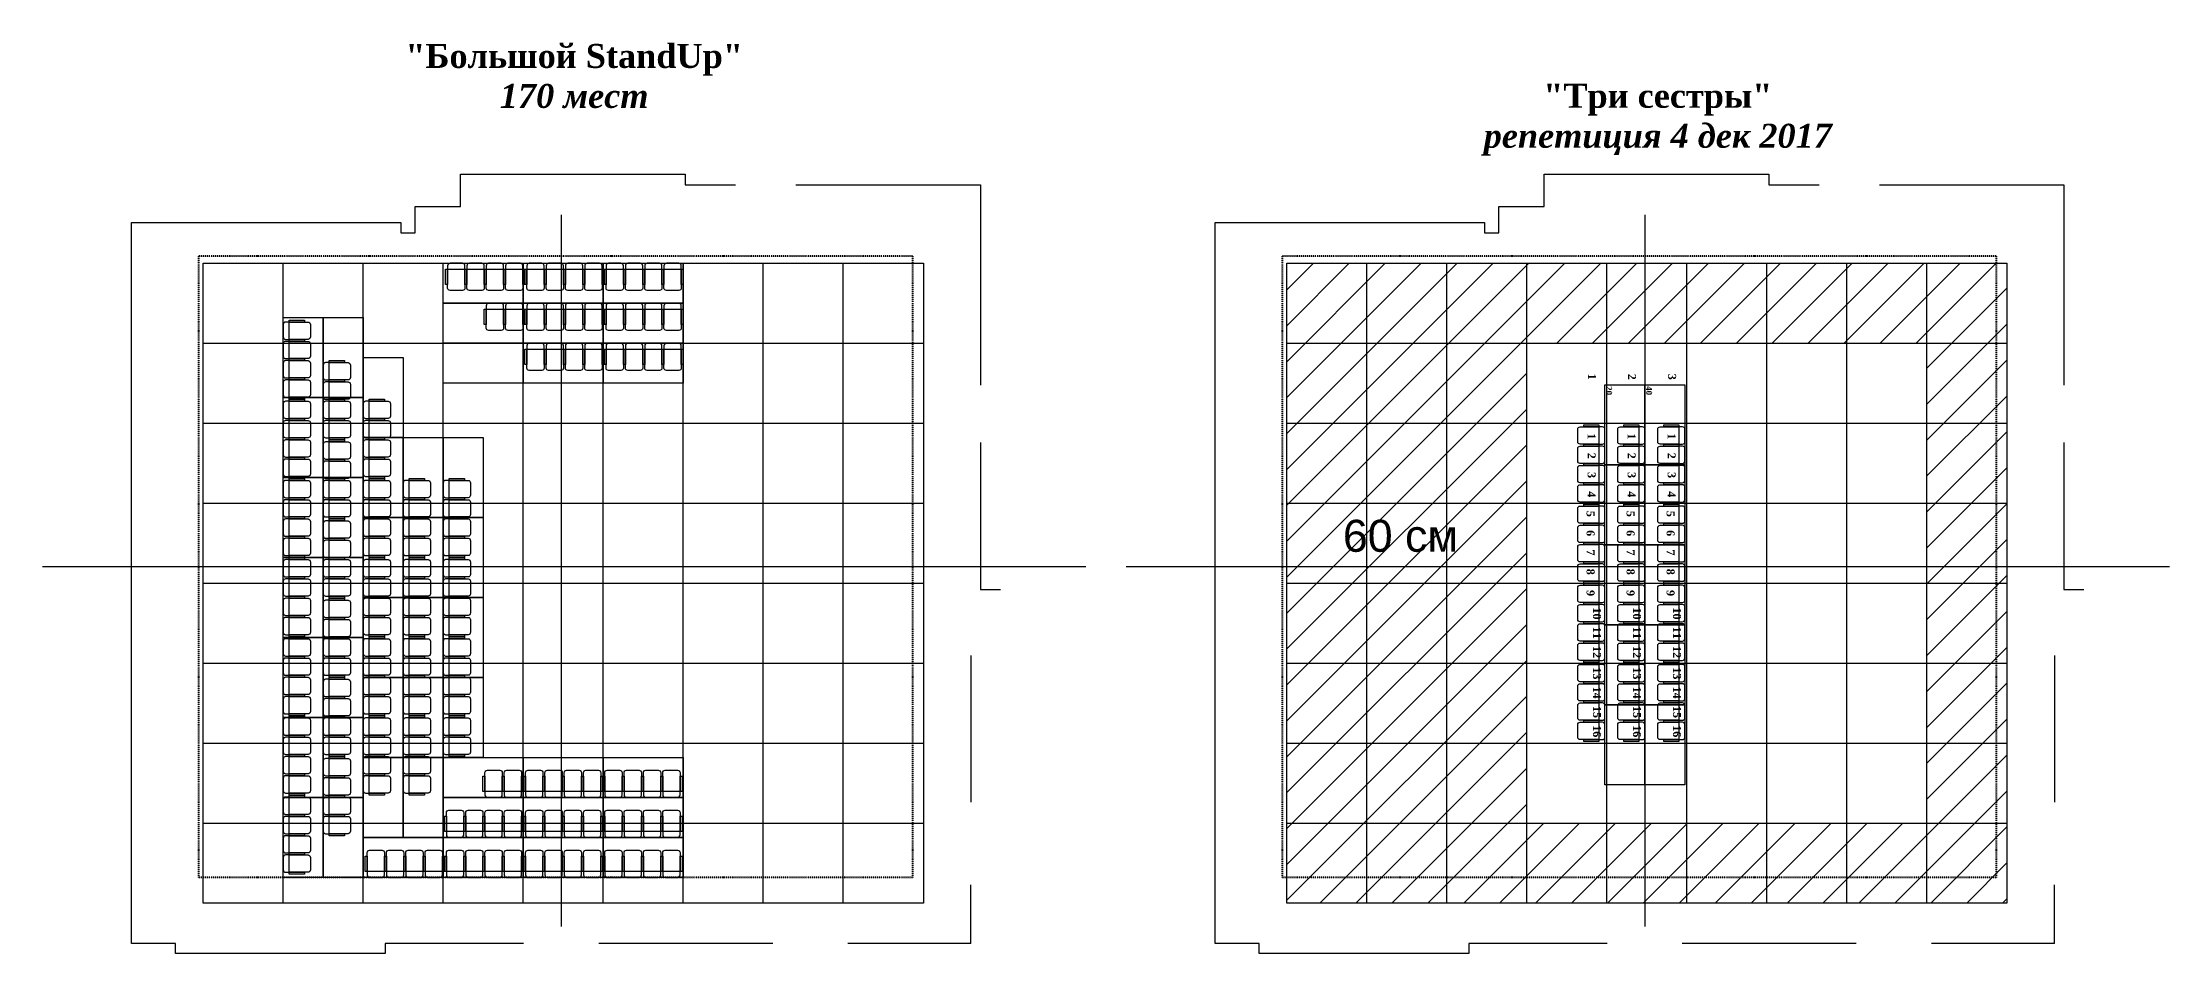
# Model space of a CAD drawing. Header units: millimetres. Extents: x -520232 to 211296, y -156633 to 78411.
# Drawn here: x -428767 to -375604, y -95142 to -72360 of the extents above; entities that cross this region are included whole.
import ezdxf

# ---------------------------------------------------------------- set-up
doc = ezdxf.new("R2010")
doc.units = ezdxf.units.MM
doc.linetypes.add('штрихпунктирнаяX2', pattern=[50.8, 25.4, -12.7, 0, -12.7])
for name, color, linetype in [('Декорации', 10, 'Continuous'), ('Оси', 7, 'Continuous'), ('Партер', 7, 'Continuous'), ('План галлереи', 7, 'Continuous'), ('План планшет1', 7, 'Continuous')]:
    doc.layers.add(name, color=color, linetype=linetype)
doc.layers.add('Сидения и станки', color=7, linetype='Continuous', lineweight=25)
doc.styles.get("Standard").update_dxf_attribs({"font": 'arial.ttf', "height": 300})

# ---------------------------------------------------------------- blocks, each defined once
blk = doc.blocks.new('A$C20D4365F')
at = {"layer": 'Сидения и станки'}
for points in [[(-1231.25, 380), (-1181.25, 380), (-1181.25, 0), (-1231.25, 0)], [(-748.75, 380), (-698.75, 380), (-698.75, 0), (-748.75, 0)], [(-266.25, 380), (-216.25, 380), (-216.25, 0), (-266.25, 0)], [(216.25, 380), (266.25, 380), (266.25, 0), (216.25, 0)], [(698.75, 380), (748.75, 380), (748.75, 0), (698.75, 0)]]:
    blk.add_lwpolyline(points, close=True, dxfattribs=at)
for points in [[(-1121.25, 530), (-808.75, 530, -0.41421356), (-748.75, 470), (-748.75, 0), (-1181.25, 0), (-1181.25, 470, -0.41421356)], [(-748.75, 0), (-1181.25, 0), (-1181.25, -90, 0.41421356), (-1121.25, -150), (-808.75, -150, 0.41421356), (-748.75, -90)], [(-638.75, 530), (-326.25, 530, -0.41421356), (-266.25, 470), (-266.25, 0), (-698.75, 0), (-698.75, 470, -0.41421356)], [(-266.25, 0), (-698.75, 0), (-698.75, -90, 0.41421356), (-638.75, -150), (-326.25, -150, 0.41421356), (-266.25, -90)], [(-156.25, 530), (156.25, 530, -0.41421356), (216.25, 470), (216.25, 0), (-216.25, 0), (-216.25, 470, -0.41421356)], [(216.25, 0), (-216.25, 0), (-216.25, -90, 0.41421356), (-156.25, -150), (156.25, -150, 0.41421356), (216.25, -90)], [(326.25, 530), (638.75, 530, -0.41421356), (698.75, 470), (698.75, 0), (266.25, 0), (266.25, 470, -0.41421356)], [(698.75, 0), (266.25, 0), (266.25, -90, 0.41421356), (326.25, -150), (638.75, -150, 0.41421356), (698.75, -90)]]:
    blk.add_lwpolyline(points, format="xyb", close=True, dxfattribs=at)
blk = doc.blocks.new('Кресло 2')
at = {"layer": 'Сидения и станки'}
for points in [[(86676, 35763), (86988, 35763, -0.414214), (87048, 35703), (87048, 35233), (86616, 35233), (86616, 35703, -0.414214)], [(87158, 35763), (87471, 35763, -0.414214), (87531, 35703), (87531, 35233), (87098, 35233), (87098, 35703, -0.414214)], [(87048, 35233), (86616, 35233), (86616, 35143, 0.414214), (86676, 35083), (86988, 35083, 0.414214), (87048, 35143)], [(87531, 35233), (87098, 35233), (87098, 35143, 0.414214), (87158, 35083), (87471, 35083, 0.414214), (87531, 35143)]]:
    blk.add_lwpolyline(points, format="xyb", close=True, dxfattribs=at)
for points in [[(86566, 35613), (86616, 35613), (86616, 35233), (86566, 35233)], [(87048, 35613), (87098, 35613), (87098, 35233), (87048, 35233)], [(87531, 35613), (87581, 35613), (87581, 35233), (87531, 35233)]]:
    blk.add_lwpolyline(points, close=True, dxfattribs=at)
blk = doc.blocks.new('Партер Стендап')
at = {"layer": 'Партер'}
for points in [[(-387623, -154377), (-387623, -153377), (-385623, -153377), (-385623, -154377), (-387623, -154377)], [(-385623, -154377), (-385623, -153377), (-383623, -153377), (-383623, -154377), (-385623, -154377)], [(-383623, -154377), (-383623, -153377), (-381623, -153377), (-381623, -154377), (-383623, -154377)], [(-387623, -155377), (-387623, -154377), (-385623, -154377), (-385623, -155377), (-387623, -155377)], [(-385623, -155377), (-385623, -154377), (-383623, -154377), (-383623, -155377), (-385623, -155377)], [(-383623, -155377), (-383623, -154377), (-381623, -154377), (-381623, -155377), (-383623, -155377)], [(-390623, -156734), (-391623, -156734), (-391623, -154734), (-390623, -154734), (-390623, -156734)], [(-389623, -156734), (-390623, -156734), (-390623, -154734), (-389623, -154734), (-389623, -156734)], [(-388623, -157734), (-389623, -157734), (-389623, -155734), (-388623, -155734), (-388623, -157734)], [(-387623, -156377), (-387623, -155377), (-385623, -155377), (-385623, -156377), (-387623, -156377)], [(-385623, -156377), (-385623, -155377), (-383623, -155377), (-383623, -156377), (-385623, -156377)], [(-383623, -156377), (-383623, -155377), (-381623, -155377), (-381623, -156377), (-383623, -156377)], [(-390623, -158734), (-391623, -158734), (-391623, -156734), (-390623, -156734), (-390623, -158734)], [(-389623, -158734), (-390623, -158734), (-390623, -156734), (-389623, -156734), (-389623, -158734)], [(-388623, -159734), (-389623, -159734), (-389623, -157734), (-388623, -157734), (-388623, -159734)], [(-387623, -159734), (-388623, -159734), (-388623, -157734), (-387623, -157734), (-387623, -159734)], [(-386623, -159734), (-387623, -159734), (-387623, -157734), (-386623, -157734), (-386623, -159734)], [(-390623, -160734), (-391623, -160734), (-391623, -158734), (-390623, -158734), (-390623, -160734)], [(-389623, -160734), (-390623, -160734), (-390623, -158734), (-389623, -158734), (-389623, -160734)], [(-388623, -161734), (-389623, -161734), (-389623, -159734), (-388623, -159734), (-388623, -161734)], [(-387623, -161734), (-388623, -161734), (-388623, -159734), (-387623, -159734), (-387623, -161734)], [(-386623, -161734), (-387623, -161734), (-387623, -159734), (-386623, -159734), (-386623, -161734)], [(-390623, -162734), (-391623, -162734), (-391623, -160734), (-390623, -160734), (-390623, -162734)], [(-389623, -162734), (-390623, -162734), (-390623, -160734), (-389623, -160734), (-389623, -162734)], [(-388623, -163734), (-389623, -163734), (-389623, -161734), (-388623, -161734), (-388623, -163734)], [(-387623, -163734), (-388623, -163734), (-388623, -161734), (-387623, -161734), (-387623, -163734)], [(-386623, -163734), (-387623, -163734), (-387623, -161734), (-386623, -161734), (-386623, -163734)], [(-390623, -164734), (-391623, -164734), (-391623, -162734), (-390623, -162734), (-390623, -164734)], [(-389623, -164734), (-390623, -164734), (-390623, -162734), (-389623, -162734), (-389623, -164734)], [(-388623, -165734), (-389623, -165734), (-389623, -163734), (-388623, -163734), (-388623, -165734)], [(-387623, -165734), (-388623, -165734), (-388623, -163734), (-387623, -163734), (-387623, -165734)], [(-386623, -165734), (-387623, -165734), (-387623, -163734), (-386623, -163734), (-386623, -165734)], [(-390623, -166734), (-391623, -166734), (-391623, -164734), (-390623, -164734), (-390623, -166734)], [(-389623, -166734), (-390623, -166734), (-390623, -164734), (-389623, -164734), (-389623, -166734)], [(-388623, -167734), (-389623, -167734), (-389623, -165734), (-388623, -165734), (-388623, -167734)], [(-387623, -167734), (-388623, -167734), (-388623, -165734), (-387623, -165734), (-387623, -167734)], [(-387623, -166734), (-387623, -165734), (-385623, -165734), (-385623, -166734), (-387623, -166734)], [(-385623, -166734), (-385623, -165734), (-383623, -165734), (-383623, -166734), (-385623, -166734)], [(-383623, -166734), (-383623, -165734), (-381623, -165734), (-381623, -166734), (-383623, -166734)], [(-390623, -168734), (-391623, -168734), (-391623, -166734), (-390623, -166734), (-390623, -168734)], [(-389623, -168734), (-390623, -168734), (-390623, -166734), (-389623, -166734), (-389623, -168734)], [(-387623, -167734), (-387623, -166734), (-385623, -166734), (-385623, -167734), (-387623, -167734)], [(-385623, -167734), (-385623, -166734), (-383623, -166734), (-383623, -167734), (-385623, -167734)], [(-383623, -167734), (-383623, -166734), (-381623, -166734), (-381623, -167734), (-383623, -167734)], [(-389623, -168734), (-389623, -167734), (-387623, -167734), (-387623, -168734), (-389623, -168734)], [(-387623, -168734), (-387623, -167734), (-385623, -167734), (-385623, -168734), (-387623, -168734)], [(-385623, -168734), (-385623, -167734), (-383623, -167734), (-383623, -168734), (-385623, -168734)], [(-383623, -168734), (-383623, -167734), (-381623, -167734), (-381623, -168734), (-383623, -168734)]]:
    blk.add_lwpolyline(points, dxfattribs=at)
at = {"layer": 'Декорации', "color": 5, "lineweight": 20}
for p, rotation in [((-299017, -119294), 180), ((-422706, -78130), 270)]:
    blk.add_blockref('Кресло 2', p, dxfattribs=dict(at, rotation=rotation))
blk.add_blockref('Кресло 2', (-473196, -201817), dxfattribs=at)
at = {"layer": 'Сидения и станки'}
for p, rotation in [((-386815, -153527), 180), ((-384835, -153527), 180), ((-382855, -153527), 180), ((-384835, -154527), 180), ((-382855, -154527), 180), ((-391473, -156027), 270), ((-384835, -155527), 180), ((-382855, -155527), 180), ((-390473, -157042), 270), ((-391473, -158007), 270), ((-389473, -158007), 270), ((-390473, -159022), 270), ((-391473, -159987), 270), ((-389473, -159987), 270), ((-388473, -159987), 270), ((-387473, -159987), 270), ((-390473, -161002), 270), ((-391473, -161967), 270), ((-389473, -161967), 270), ((-388473, -161967), 270), ((-387473, -161967), 270), ((-390473, -162982), 270), ((-391473, -163947), 270), ((-389473, -163947), 270), ((-388473, -163947), 270), ((-387473, -163947), 270), ((-390473, -164962), 270), ((-391473, -165927), 270), ((-389473, -165927), 270), ((-388473, -165927), 270), ((-390473, -166942), 270), ((-391473, -167907), 270)]:
    blk.add_blockref('A$C20D4365F', p, dxfattribs=dict(at, rotation=rotation))
for p in [(-384384, -166584), (-382404, -166584), (-386364, -167584), (-384384, -167584), (-382404, -167584), (-388344, -168584), (-386364, -168584), (-384384, -168584), (-382404, -168584)]:
    blk.add_blockref('A$C20D4365F', p, dxfattribs=at)

msp = doc.modelspace()

# ---------------------------------------------------------------- hatches: boundary and pattern name
at = {"layer": 'Декорации', "lineweight": 13}
h = msp.add_hatch(dxfattribs=at)
h.set_pattern_fill('ANSI31', color=256, scale=200)
h.set_pattern_definition([(45, (-85399.6, 26276.5), (-449.0128, 449.0128), [])])
h.paths.add_polyline_path([(-379665.759, -77881.631), (-397665.759, -77881.631), (-397665.759, -93881.631), (-379665.759, -93881.631)])
h.paths.add_polyline_path([(-391665.759, -79881.631), (-381665.759, -79881.631), (-381665.759, -91881.631), (-391665.759, -91881.631)], flags=16)

# ---------------------------------------------------------------- linework, layer by layer
for points in [[(-379665.759, -77881.631), (-379665.759, -93881.631), (-397665.759, -93881.631), (-397665.759, -77881.631), (-379665.759, -77881.631)], [(-381665.759, -79881.631), (-381665.759, -91881.631), (-391665.759, -91881.631), (-391665.759, -79881.631), (-381665.759, -79881.631)]]:
    msp.add_lwpolyline(points, dxfattribs=at)
at = {"layer": 'Декорации', "color": 5, "lineweight": 20}
msp.add_lwpolyline([(-414750.732, -83881.631), (-414750.732, -87881.631), (-408750.732, -87881.631), (-408750.732, -83881.631), (-414750.732, -83881.631)], dxfattribs=at)
at = {"layer": 'Оси'}
for p, q in [((-415804.232, -76670.089), (-415804.232, -94467.016)), ((-388719.259, -76670.089), (-388719.259, -94467.016)), ((-402688.915, -85471.131), (-428766.552, -85471.131)), ((-375603.942, -85471.131), (-401681.578, -85471.131))]:
    msp.add_line(p, q, dxfattribs=at)
at = {"layer": 'Партер'}
for points in [[(-389713.135, -80921.631), (-388713.135, -80921.631), (-388713.135, -82921.631), (-389713.135, -82921.631), (-389713.135, -80921.631)], [(-388713.135, -80921.631), (-387713.135, -80921.631), (-387713.135, -82921.631), (-388713.135, -82921.631), (-388713.135, -80921.631)], [(-389713.135, -82921.631), (-388713.135, -82921.631), (-388713.135, -84921.631), (-389713.135, -84921.631), (-389713.135, -82921.631)], [(-388713.135, -82921.631), (-387713.135, -82921.631), (-387713.135, -84921.631), (-388713.135, -84921.631), (-388713.135, -82921.631)], [(-389713.135, -84921.631), (-388713.135, -84921.631), (-388713.135, -86921.631), (-389713.135, -86921.631), (-389713.135, -84921.631)], [(-388713.135, -84921.631), (-387713.135, -84921.631), (-387713.135, -86921.631), (-388713.135, -86921.631), (-388713.135, -84921.631)], [(-389713.135, -86921.631), (-388713.135, -86921.631), (-388713.135, -88921.631), (-389713.135, -88921.631), (-389713.135, -86921.631)], [(-388713.135, -86921.631), (-387713.135, -86921.631), (-387713.135, -88921.631), (-388713.135, -88921.631), (-388713.135, -86921.631)], [(-389713.135, -88921.631), (-388713.135, -88921.631), (-388713.135, -90921.631), (-389713.135, -90921.631), (-389713.135, -88921.631)], [(-388713.135, -88921.631), (-387713.135, -88921.631), (-387713.135, -90921.631), (-388713.135, -90921.631), (-388713.135, -88921.631)]]:
    msp.add_lwpolyline(points, dxfattribs=at)
at = {"layer": 'План галлереи', "linetype": 'штрихпунктирнаяX2', "lineweight": 40}
for p, q in [((-424867.732, -77703.631), (-424867.732, -93238.631)), ((-407020.732, -77703.631), (-424867.732, -77703.631)), ((-407020.732, -77703.631), (-407020.732, -93238.631)), ((-397782.759, -77703.631), (-397782.759, -93238.631)), ((-379935.759, -77703.631), (-397782.759, -77703.631)), ((-379935.759, -77703.631), (-379935.759, -93238.631)), ((-407020.732, -93238.631), (-424867.732, -93238.631)), ((-379935.759, -93238.631), (-397782.759, -93238.631))]:
    msp.add_line(p, q, dxfattribs=at)
at = {"layer": 'План планшет1', "color": 254}
for p, q in [((-418321.732, -76462.631), (-418321.732, -75651.631)), ((-418321.732, -75651.631), (-412705.732, -75651.631)), ((-412705.732, -75651.631), (-412705.732, -75919.631)), ((-412705.732, -75919.631), (-411445.732, -75919.631)), ((-409933.732, -75919.631), (-405325.732, -75919.631)), ((-405325.732, -75919.631), (-405325.732, -80930.631)), ((-391236.759, -76462.631), (-391236.759, -75651.631)), ((-391236.759, -75651.631), (-385620.759, -75651.631)), ((-385620.759, -75651.631), (-385620.759, -75919.631)), ((-385620.759, -75919.631), (-384360.759, -75919.631)), ((-382848.759, -75919.631), (-378240.759, -75919.631)), ((-378240.759, -75919.631), (-378240.759, -80930.631)), ((-419453.732, -77116.631), (-419453.732, -76462.631)), ((-419453.732, -76462.631), (-418321.732, -76462.631)), ((-392368.759, -77116.631), (-392368.759, -76462.631)), ((-392368.759, -76462.631), (-391236.759, -76462.631)), ((-426545.732, -94894.631), (-426545.732, -76856.631)), ((-426545.732, -76856.631), (-419812.732, -76856.631)), ((-419812.732, -76856.631), (-419812.732, -77116.631)), ((-399460.759, -94894.631), (-399460.759, -76856.631)), ((-399460.759, -76856.631), (-392727.759, -76856.631)), ((-392727.759, -76856.631), (-392727.759, -77116.631)), ((-419812.732, -77116.631), (-419812.732, -77116.631)), ((-419812.732, -77116.631), (-419453.732, -77116.631)), ((-392727.759, -77116.631), (-392727.759, -77116.631)), ((-392727.759, -77116.631), (-392368.759, -77116.631)), ((-424750.732, -93881.631), (-424750.732, -77881.631)), ((-424750.732, -77881.631), (-406750.732, -77881.631)), ((-422750.732, -93881.631), (-422750.732, -77881.631)), ((-420750.732, -93881.631), (-420750.732, -77881.631)), ((-418750.732, -93881.631), (-418750.732, -77881.631)), ((-416750.732, -93881.631), (-416750.732, -77881.631)), ((-414750.732, -93881.631), (-414750.732, -77881.631)), ((-412750.732, -93881.631), (-412750.732, -77881.631)), ((-410750.732, -93881.631), (-410750.732, -77881.631)), ((-408750.732, -93881.631), (-408750.732, -77881.631)), ((-406750.732, -77881.631), (-406750.732, -93881.631)), ((-397665.759, -93881.631), (-397665.759, -77881.631)), ((-397665.759, -77881.631), (-379665.759, -77881.631)), ((-395665.759, -93881.631), (-395665.759, -77881.631)), ((-393665.759, -93881.631), (-393665.759, -77881.631)), ((-391665.759, -93881.631), (-391665.759, -77881.631)), ((-389665.759, -93881.631), (-389665.759, -77881.631)), ((-387665.759, -93881.631), (-387665.759, -77881.631)), ((-385665.759, -93881.631), (-385665.759, -77881.631)), ((-383665.759, -93881.631), (-383665.759, -77881.631)), ((-381665.759, -93881.631), (-381665.759, -77881.631)), ((-379665.759, -77881.631), (-379665.759, -93881.631)), ((-424750.732, -79881.631), (-406750.732, -79881.631)), ((-397665.759, -79881.631), (-379665.759, -79881.631)), ((-424750.732, -81881.631), (-406750.732, -81881.631)), ((-405325.732, -82365.631), (-405325.732, -86035.631)), ((-397665.759, -81881.631), (-379665.759, -81881.631)), ((-378240.759, -82365.631), (-378240.759, -86035.631)), ((-424750.732, -83881.631), (-406750.732, -83881.631)), ((-397665.759, -83881.631), (-379665.759, -83881.631)), ((-424750.732, -85881.631), (-406750.732, -85881.631)), ((-405325.732, -86035.631), (-404825.732, -86035.631)), ((-397665.759, -85881.631), (-379665.759, -85881.631)), ((-378240.759, -86035.631), (-377740.759, -86035.631)), ((-405563.732, -87689.631), (-405563.732, -91354.631)), ((-378478.759, -87689.631), (-378478.759, -91354.631)), ((-424750.732, -87881.631), (-406750.732, -87881.631)), ((-397665.759, -87881.631), (-379665.759, -87881.631)), ((-424750.732, -89881.631), (-406750.732, -89881.631)), ((-397665.759, -89881.631), (-379665.759, -89881.631)), ((-424750.732, -91881.631), (-406750.732, -91881.631)), ((-397665.759, -91881.631), (-379665.759, -91881.631)), ((-405563.732, -94894.631), (-405563.732, -93423.631)), ((-378478.759, -94894.631), (-378478.759, -93423.631)), ((-406750.732, -93881.631), (-424750.732, -93881.631)), ((-379665.759, -93881.631), (-397665.759, -93881.631)), ((-425444.732, -94894.631), (-426545.732, -94894.631)), ((-425444.732, -95141.631), (-425444.732, -94894.631)), ((-420201.732, -95141.631), (-425444.732, -95141.631)), ((-416743.732, -94894.631), (-420201.732, -94894.631)), ((-420201.732, -94894.631), (-420201.732, -95141.631)), ((-410516.732, -94894.631), (-414864.732, -94894.631)), ((-405563.732, -94894.631), (-408639.732, -94894.631)), ((-398359.759, -94894.631), (-399460.759, -94894.631)), ((-398359.759, -95141.631), (-398359.759, -94894.631)), ((-393116.759, -95141.631), (-398359.759, -95141.631)), ((-389658.759, -94894.631), (-393116.759, -94894.631)), ((-393116.759, -94894.631), (-393116.759, -95141.631)), ((-383431.759, -94894.631), (-387779.759, -94894.631)), ((-378478.759, -94894.631), (-381554.759, -94894.631))]:
    msp.add_line(p, q, dxfattribs=at)

# ---------------------------------------------------------------- block references
at = {"layer": 'Декорации', "color": 5, "lineweight": 20}
msp.add_blockref('Партер Стендап', (-31127.412, 75495.307), dxfattribs=at)
at = {"layer": 'Партер', "rotation": 89.99999999999999}
for p in [(-389863.135, -82670.381), (-388863.135, -82670.381), (-387863.135, -82670.381), (-389863.135, -84650.381), (-388863.135, -84650.381), (-387863.135, -84650.381), (-389863.135, -86630.381), (-388863.135, -86630.381), (-387863.135, -86630.381), (-389863.135, -88610.381), (-388863.135, -88610.381), (-387863.135, -88610.381)]:
    msp.add_blockref('A$C20D4365F', p, dxfattribs=at)

# ---------------------------------------------------------------- texts
at = {"layer": 'Декорации', "lineweight": 13, "insert": (-396264.253, -84295.696), "char_height": 800, "attachment_point": 1}
msp.add_mtext_dynamic_manual_height_columns('60 см', width=3457.1064, gutter_width=1500, heights=[2095.774], dxfattribs=at)
at = {"layer": 'Партер', "char_height": 600, "width": 15854.2162, "attachment_point": 5}
for s, insert in [('{\\fTimes New Roman|b1|i0|c204|p18;"Большой \\fTimes New Roman|b1|i0|c0|p18;StandUp\\fTimes New Roman|b1|i0|c204|p18;"\\P\\fTimes New Roman|b1|i1|c0|p18;170\\fTimes New Roman|b1|i1|c204|p18; мест}', (-415478.575, -73199.974)), ('{\\fTimes New Roman|b1|i0|c204|p18;"Три сестры"\\P\\fTimes New Roman|b1|i1|c204|p18;репетиция 4 дек 2017}', (-388393.601, -74290.133))]:
    msp.add_mtext(s, dxfattribs=dict(at, insert=insert))
at = {"layer": 'Партер', "color": 5, "char_height": 200, "width": 500.97157, "attachment_point": 4, "rotation": 270}
for s, insert in [('{\\fTimes New Roman|b1|i0|c204|p18;  1}', (-390036.594, -80492.194)), ('{\\fTimes New Roman|b1|i0|c204|p18;  2}', (-389036.594, -80492.194)), ('{\\fTimes New Roman|b1|i0|c204|p18;  3}', (-388036.594, -80492.194))]:
    msp.add_mtext(s, dxfattribs=dict(at, insert=insert))
at = {"layer": 'Партер', "color": 0, "char_height": 150, "width": 439.43737, "attachment_point": 4, "rotation": 270}
for s, insert in [('{\\fTimes New Roman|b1|i0|c204|p18; 20}', (-389611.176, -80895.601)), ('{\\fTimes New Roman|b1|i0|c204|p18; 40}', (-388611.176, -80895.601))]:
    msp.add_mtext(s, dxfattribs=dict(at, insert=insert))
at = {"layer": 'Партер', "color": 3, "char_height": 200, "width": 382.44924, "attachment_point": 4, "rotation": 270}
for s, insert in [('{\\fTimes New Roman|b1|i0|c204|p18;  1}', (-390048.454, -81984.851)), ('{\\fTimes New Roman|b1|i0|c204|p18;  1}', (-389048.454, -81984.851)), ('{\\fTimes New Roman|b1|i0|c204|p18;  1}', (-388048.454, -81984.851)), ('{\\fTimes New Roman|b1|i0|c204|p18;  2}', (-390048.454, -82467.351)), ('{\\fTimes New Roman|b1|i0|c204|p18;  2}', (-389048.454, -82467.351)), ('{\\fTimes New Roman|b1|i0|c204|p18;  2}', (-388048.454, -82467.351)), ('{\\fTimes New Roman|b1|i0|c204|p18;  3}', (-390048.454, -82949.851)), ('{\\fTimes New Roman|b1|i0|c204|p18;  3}', (-389048.454, -82949.851)), ('{\\fTimes New Roman|b1|i0|c204|p18;  3}', (-388048.454, -82949.851)), ('{\\fTimes New Roman|b1|i0|c204|p18;  4}', (-390048.454, -83432.351)), ('{\\fTimes New Roman|b1|i0|c204|p18;  4}', (-389048.454, -83432.351)), ('{\\fTimes New Roman|b1|i0|c204|p18;  4}', (-388048.454, -83432.351)), ('{\\fTimes New Roman|b1|i0|c204|p18;  5}', (-390074.469, -83921.513)), ('{\\fTimes New Roman|b1|i0|c204|p18;  5}', (-389074.469, -83921.513)), ('{\\fTimes New Roman|b1|i0|c204|p18;  5}', (-388074.469, -83921.513)), ('{\\fTimes New Roman|b1|i0|c204|p18;  6}', (-390074.469, -84404.013)), ('{\\fTimes New Roman|b1|i0|c204|p18;  7}', (-390074.469, -84886.513)), ('{\\fTimes New Roman|b1|i0|c204|p18;  6}', (-389074.469, -84404.013)), ('{\\fTimes New Roman|b1|i0|c204|p18;  7}', (-389074.469, -84886.513)), ('{\\fTimes New Roman|b1|i0|c204|p18;  6}', (-388074.469, -84404.013)), ('{\\fTimes New Roman|b1|i0|c204|p18;  7}', (-388074.469, -84886.513)), ('{\\fTimes New Roman|b1|i0|c204|p18;  8}', (-390074.469, -85369.013)), ('{\\fTimes New Roman|b1|i0|c204|p18;  8}', (-389074.469, -85369.013)), ('{\\fTimes New Roman|b1|i0|c204|p18;  8}', (-388074.469, -85369.013)), ('{\\fTimes New Roman|b1|i0|c204|p18;  9}', (-390074.469, -85901.513)), ('{\\fTimes New Roman|b1|i0|c204|p18;  9}', (-389074.469, -85901.513)), ('{\\fTimes New Roman|b1|i0|c204|p18;  9}', (-388074.469, -85901.513)), ('{\\fTimes New Roman|b1|i0|c204|p18;  10}', (-389913.768, -86488.255)), ('{\\fTimes New Roman|b1|i0|c204|p18;  10}', (-388913.768, -86488.255)), ('{\\fTimes New Roman|b1|i0|c204|p18;  10}', (-387913.768, -86488.255)), ('{\\fTimes New Roman|b1|i0|c204|p18;  11}', (-389913.768, -86970.755)), ('{\\fTimes New Roman|b1|i0|c204|p18;  11}', (-388913.768, -86970.755)), ('{\\fTimes New Roman|b1|i0|c204|p18;  11}', (-387913.768, -86970.755)), ('{\\fTimes New Roman|b1|i0|c204|p18;  12}', (-389913.768, -87453.255)), ('{\\fTimes New Roman|b1|i0|c204|p18;  12}', (-388913.768, -87453.255)), ('{\\fTimes New Roman|b1|i0|c204|p18;  12}', (-387913.768, -87453.255)), ('{\\fTimes New Roman|b1|i0|c204|p18;  13}', (-389913.768, -87985.755)), ('{\\fTimes New Roman|b1|i0|c204|p18;  13}', (-388913.768, -87985.755)), ('{\\fTimes New Roman|b1|i0|c204|p18;  13}', (-387913.768, -87985.755)), ('{\\fTimes New Roman|b1|i0|c204|p18;  14}', (-389913.768, -88468.255)), ('{\\fTimes New Roman|b1|i0|c204|p18;  14}', (-388913.768, -88468.255)), ('{\\fTimes New Roman|b1|i0|c204|p18;  14}', (-387913.768, -88468.255)), ('{\\fTimes New Roman|b1|i0|c204|p18;  15}', (-389913.768, -88950.755)), ('{\\fTimes New Roman|b1|i0|c204|p18;  15}', (-388913.768, -88950.755)), ('{\\fTimes New Roman|b1|i0|c204|p18;  15}', (-387913.768, -88950.755)), ('{\\fTimes New Roman|b1|i0|c204|p18;  16}', (-389913.768, -89433.255)), ('{\\fTimes New Roman|b1|i0|c204|p18;  16}', (-388913.768, -89433.255)), ('{\\fTimes New Roman|b1|i0|c204|p18;  16}', (-387913.768, -89433.255))]:
    msp.add_mtext(s, dxfattribs=dict(at, insert=insert))

doc.saveas('drawing.dxf')
